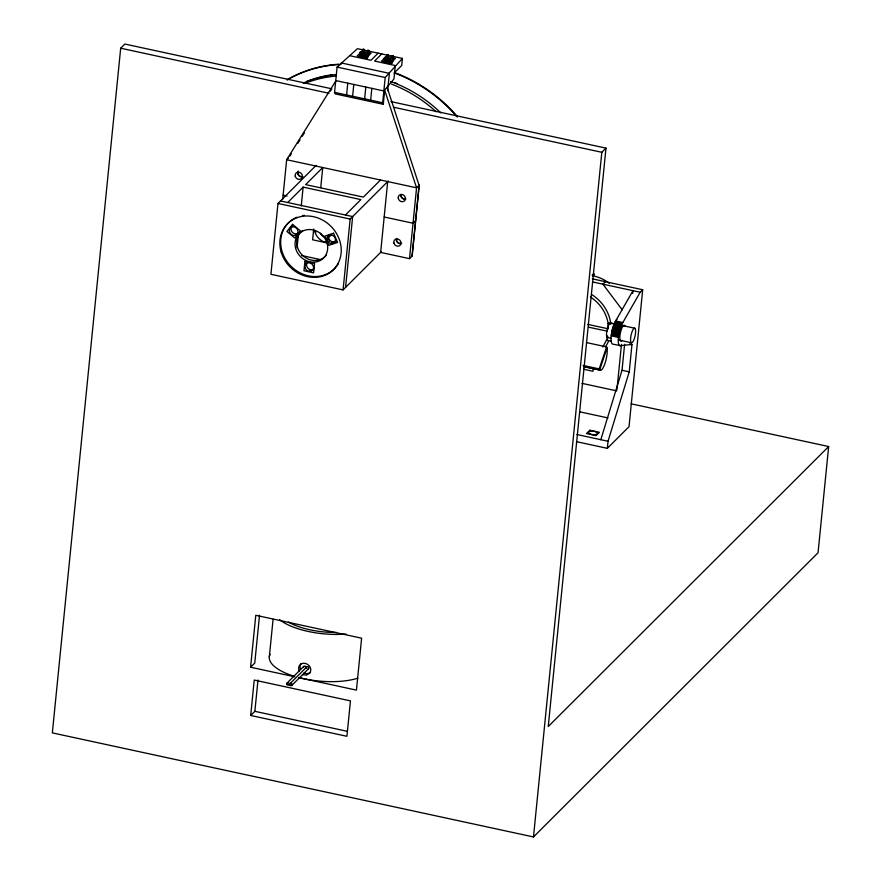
<?xml version="1.0" encoding="UTF-8"?>
<svg xmlns="http://www.w3.org/2000/svg" width="881" height="881" viewBox="0 0 881 881"><rect width="100%" height="100%" fill="white"/><g stroke="black" fill="none" stroke-linecap="round" stroke-linejoin="round"><path stroke-width="1.32" d="M330.397 91.139L331.851 88.816L124.86 44.05L120.686 48.213L52.342 732.882L533.479 836.95L818.053 552.772L828.658 446.535L631.093 403.806M316.114 165.386L277.978 203.467L270.919 274.288L343.083 289.904L381.22 251.823M282.724 199.216L286.666 159.725L335.859 80.887M294.805 676.784L250.589 667.225L255.776 615.29L361.617 638.185L356.442 690.12L298.824 677.654M259.532 615.224L254.763 663.063L250.589 667.225M297.095 247.671L298.439 234.214M301.258 205.945L303.141 187.113L360.88 199.602L345.44 215.019M250.689 715.482L254.224 680.066L350.451 700.88L346.916 736.296L250.689 715.482L254.862 711.319L257.99 679.989M306.037 265.071L306.302 262.373M269.3 657.061L273.077 619.288M313.702 229.016L312.623 239.808L327.06 242.936M320.739 187.708L322.754 167.522L305.641 184.614L363.379 197.102L380.493 180.01M387.706 181.574L380.636 252.406L409.5 258.651L416.57 187.818L384.689 90.126L383.279 104.299L335.165 93.893L334.571 92.362L337.093 67.099L357.433 48.675L402.419 58.41L401.714 65.491L394.027 73.068M346.596 94.961L347.775 83.155M352.609 96.26L353.788 84.455M359.591 57.078L360.186 52.232L361.144 52.442L360.67 57.166M359.712 56.957L360.186 52.232M360.549 57.287L361.144 52.442M361.992 51.142L357.234 55.899L366.375 57.871L371.132 53.124L361.992 51.142L361.595 55.162L368.126 56.571M363.148 49.27L362.201 57.661L363.148 49.27L364.106 49.479L363.159 57.871M364.404 58.124L364.998 53.267L365.956 53.477L365.483 58.201M365.362 58.322L365.956 53.477L364.998 53.267M343.083 289.904L350.153 219.072L388.279 181.001M367.124 57.518L367.961 50.316L368.919 50.525L368.335 56.428M367.256 57.397L367.961 50.316M368.203 56.549L368.919 50.525M345.583 287.404L352.653 216.572L280.488 200.967M364.635 98.87L365.813 87.065M370.648 100.17L371.826 88.364M384.975 62.419L385.449 57.694L384.479 57.485L383.885 62.331L385.889 60.415L386.285 56.395L395.426 58.377L390.668 63.124L381.528 61.152L386.285 56.395M384.843 62.54L385.449 57.694M387.442 54.534L386.495 62.914L387.442 54.534L388.411 54.732L387.585 63.003L386.616 62.793M383.279 104.299L382.673 102.769L385.195 77.506L402.419 58.41M387.453 63.124L388.411 54.732M388.697 63.377L389.292 58.531L390.25 58.741L389.787 63.454M388.818 63.245L389.292 58.531M387.64 90.732L389.369 73.343L341.255 62.936M391.307 63.961L392.254 55.569L393.223 55.778L392.629 61.681M392.386 62.98L393.223 55.778M387.2 87.626L419.081 185.318L412.011 256.151L409.5 258.651M412.176 255.986L419.246 185.153M533.479 836.95L601.811 152.292L605.985 148.118L390.955 101.612M605.985 148.118L548.246 726.539L828.658 446.535M593.232 368.699L592.979 371.264L583.629 369.249M576.449 441.656L607.328 448.341L608.033 441.26L629.232 371.848L631.974 344.471L629.563 343.953M616.964 389.534L621.468 344.427M600.82 439.696L622.019 370.295L624.618 344.284M632.701 293.417L632.976 290.686L614.74 322.567L612.328 329.362L611.183 335.815A12.786 3.469 -77.8 0 0 612.945 344.163L620.554 345.627L631.974 344.471M592.318 278.848L642.69 289.739L629.023 426.679L607.328 448.341M620.554 345.627L620.169 345.726A12.786 3.469 -77.8 0 1 618.407 337.379L619.894 329.648L621.953 324.12L640.19 292.239L642.69 289.739M607.527 335.892L606.756 339.603L602.835 346.993M606.58 346.916L607.097 348.402A12.786 3.469 -77.8 0 1 605.016 363.313A12.786 3.469 -77.8 0 1 599.796 370.218L599.212 368.908L606.58 346.916L586.416 342.555M583.486 366.54L599.62 370.031L607.02 347.951M289.893 156.058L291.347 153.746M297.855 143.306L300.025 139.826M302.194 136.357L304.363 132.877M297.271 235.315L299.683 232.254M364.106 49.479L363.027 49.402M360.692 57.364L362.3 55.767M378.125 53.157L370.978 60.282L350.297 55.811M381.737 53.939L374.59 61.064L395.283 65.546L393.939 79.004L383.852 90.963L335.749 80.556M384.479 57.485L385.316 57.816M288.34 158.051L286.666 159.725L416.57 187.818L419.081 185.318M392.254 55.569L393.091 55.899M390.25 58.741L389.171 58.653M287.702 202.531L303.141 187.113M415.546 220.735L413.035 223.234L384.171 216.99M592.142 275.312L593.816 273.65L594.433 274.476L592.77 276.149M605.401 281.678L602.901 284.178L622.195 309.793M607.295 339.328L606.458 340.165L611.381 341.222M287.008 683.105L303.703 666.432M288.979 684.735L306.588 667.06M291.864 685.363L308.548 668.69M332.963 242.848L335.474 242.022M588.629 327.181L607.383 331.223M367.829 50.437L368.798 50.646M387.321 54.655L388.279 54.864M360.065 52.353L361.023 52.563M385.889 60.415L391.109 61.549M363.457 56.021L368.115 57.023M386.594 61.02L391.241 62.033M362.41 57.155L367.421 58.234M386.715 62.408L391.715 63.487M362.322 57.54L363.28 57.75M337.093 67.099L385.195 77.506M334.571 92.362L382.673 102.769M120.686 48.213L328.998 93.276M393.499 107.229L601.811 152.292M283.131 195.13L287.074 195.989M277.978 203.467L350.153 219.072M592.428 281.909L640.19 292.239M622.856 322.534L615.643 320.97A12.786 3.469 -77.8 0 1 616.964 319.473M615.191 321.708L622.404 323.272M614.74 322.567L621.953 324.12M301.798 255.556L320.596 259.62M614.288 323.514L621.512 325.078M610.808 323.03L614.817 323.9M622.834 325.64L634.86 328.239A7.5 2.037 -77.8 0 1 633.769 340.132A7.5 2.037 -77.8 0 1 630.62 338.095A7.5 2.037 -77.8 0 1 634.86 328.239M613.859 324.549L621.072 326.113M613.44 325.662L620.653 327.225M613.044 326.851L620.257 328.415M612.669 328.084L619.894 329.648M612.328 329.362L619.552 330.915M587.847 324.406L608 328.756M612.02 330.661L619.244 332.214M611.755 331.961L618.969 333.525M611.524 333.271L618.737 334.835M611.326 334.56L618.55 336.124M309.242 269.894L311.643 270.412M611.183 335.815L618.407 337.379M607.251 337.533L611.26 338.403M619.277 340.132L631.303 342.731M622.019 370.295L629.232 371.848M583.079 365.417L599.212 368.908M583.508 366.496L599.642 369.987M581.978 383.356L616.821 390.9M579.83 411.845L607.956 417.924M576.89 434.52L608.033 441.26M254.862 711.319L347.081 731.263M612.405 323.701L608.859 322.92L608.022 323.745L610.39 324.274M302.458 674.604L306.379 675.132L309.594 673.227A6.365 5.826 30.4 0 0 310.178 667.324C308.504 663.514 302.69 661.576 299.749 665.078A6.332 5.352 56.1 0 0 299.166 670.981L299.353 671.333M327.941 237.925L329.439 241.383M608.342 328.723L607.934 322.38A35.802 31.76 45 0 0 590.325 296.952M302.293 176.718A3.832 3.403 45 0 1 297.954 171.685M400.932 243.519A3.832 3.403 45 0 1 396.604 238.487M405.767 198.941A3.832 3.403 45 0 1 400.943 194.382M303.174 83.122A127.855 113.451 45 0 1 335.606 74.599M390.646 81.526A127.855 113.451 45 0 1 440.808 112.9M304.914 83.365A127.855 113.451 45 0 1 336.465 76.019M391.483 84.113A127.855 113.451 45 0 1 436.15 111.755M306.918 81.371A127.855 113.451 45 0 1 312.722 79.257M313.9 78.872A127.855 113.451 45 0 1 316.279 78.145M317.468 77.803A127.855 113.451 45 0 1 319.88 77.154M321.091 76.845A127.855 113.451 45 0 1 323.525 76.284M324.748 76.019A127.855 113.451 45 0 1 328.448 75.314M329.681 75.105A127.855 113.451 45 0 1 332.181 74.731M394.732 82.594A127.855 113.451 45 0 1 397.221 83.596M287.074 79.962A138.086 122.525 45 0 1 341.002 64.412M395.217 73.299A138.086 122.525 45 0 1 457.074 116.953M287.415 79.62A138.086 122.525 45 0 1 338.634 64.225M395.547 72.969A138.086 122.525 45 0 1 457.415 116.622M303.493 667.302A1.277 1.134 45 0 1 305.112 666.179A1.277 1.134 45 0 1 305.454 668.272M306.467 668.238A1.277 1.134 45 0 1 307.172 666.697A1.277 1.134 45 0 1 308.735 667.721A1.277 1.134 45 0 1 307.766 669.086M336.487 632.459A46.032 17.168 5.7 0 1 288.373 622.052M357.84 678.139A51.142 19.074 5.7 0 1 298.736 677.533M294.166 676.234A51.142 19.074 5.7 0 1 270.115 654.242M345.969 634.034A51.142 19.074 5.7 0 1 279.673 619.695M310.002 672.621A6.398 5.715 42.4 0 1 303.989 672.941M300.575 669.439A6.398 5.715 42.4 0 1 301.17 663.536M329.968 234.445A5.11 4.537 45 0 1 328.073 235.844M330.97 235.238A6.398 5.671 45 0 1 328.602 236.989M323.977 236.692A6.398 5.671 45 0 1 320.53 233.223M336.322 240.634A14.063 12.477 45 0 1 331.245 242.738M326.664 242.649A14.063 12.477 45 0 1 314.583 230.514M331.586 234.61A6.398 5.671 45 0 1 330.265 235.315M334.978 241.603A14.581 12.929 45 0 1 333.756 242.033M327.137 242.22A14.581 12.929 45 0 1 325.794 241.868M315.75 232.496A14.581 12.929 45 0 1 315.288 231.174M401.648 243.453A3.832 3.403 45 0 1 396.428 238.652M405.601 199.106A3.832 3.403 45 0 1 400.778 194.547M303.009 176.652A3.832 3.403 45 0 1 298.174 171.035M335.892 241.064A4.603 4.086 45 0 1 329.307 234.676M298.395 232.958A4.603 4.086 45 0 1 292.239 232.155A4.603 4.086 45 0 1 292.305 226.054M338.447 263.43A32.476 28.82 45 0 1 289.673 264.84A32.476 28.82 45 0 1 296.886 217.244M302.436 215.625A32.476 28.82 45 0 1 304.385 215.338M326.3 255.193A17.257 15.318 45 0 1 301.886 254.686A17.257 15.318 45 0 1 302.679 230.437M313.955 268.881A4.603 4.086 45 0 1 307.81 268.088A4.603 4.086 45 0 1 307.876 261.987M608.397 337.148A7.5 2.037 -77.8 0 1 606.998 330.056A7.5 2.037 -77.8 0 1 611.216 323.58M592.869 275.83A35.802 31.76 45 0 1 609.443 283.429M622.173 340.352A8.182 2.225 -77.8 0 1 620.4 332.787A8.182 2.225 -77.8 0 1 625.158 326.499M591.636 294.529A37.586 33.357 45 0 1 610.566 322.171M608.518 341.222A37.586 33.357 45 0 1 605.489 346.685M304.903 261.338L303.967 270.775L313.592 272.857L314.528 263.419L304.903 261.338M292.558 224.336L286.931 231.483L294.794 238.002L300.421 230.866L292.558 224.336M589.818 430.225L586.482 433.551L596.107 435.632L599.443 432.307L589.818 430.225M333.58 233.212L324.781 236.13L328.778 245.347L337.577 242.429L333.58 233.212M286.799 683.975A1.277 1.134 45 0 0 288.759 684.933A1.277 1.134 45 0 0 288.417 682.841A1.277 1.134 45 0 0 286.799 683.975M289.684 684.592A1.277 1.134 45 0 0 291.644 685.561A1.277 1.134 45 0 0 291.303 683.469A1.277 1.134 45 0 0 289.684 684.592M393.884 243.013A3.832 3.403 45 0 0 399.908 245.491A3.832 3.403 45 0 0 398.432 239.247A3.832 3.403 45 0 0 393.884 243.013M398.234 197.983A3.832 3.403 45 0 0 403.939 201.275A3.832 3.403 45 0 0 403.366 194.998A3.832 3.403 45 0 0 398.234 197.983M295.245 176.211A3.832 3.403 45 0 0 301.269 178.689A3.832 3.403 45 0 0 299.793 172.456A3.832 3.403 45 0 0 295.245 176.211M326.961 239.852A4.603 4.086 45 0 0 334.218 242.727A4.603 4.086 45 0 0 332.346 235.26A4.603 4.086 45 0 0 326.961 239.852M289.464 231.747A4.603 4.086 45 0 0 296.721 234.621A4.603 4.086 45 0 0 294.849 227.144A4.603 4.086 45 0 0 289.464 231.747M295.564 248.001A17.257 15.318 45 0 0 322.787 258.783A17.257 15.318 45 0 0 315.75 230.767A17.257 15.318 45 0 0 295.564 248.001M281.16 252.054A32.476 28.82 45 0 0 332.952 270.181A32.476 28.82 45 0 0 317.49 217.816A32.476 28.82 45 0 0 281.16 252.054M305.035 267.67A4.603 4.086 45 0 0 312.292 270.544A4.603 4.086 45 0 0 310.42 263.078A4.603 4.086 45 0 0 305.035 267.67M590.072 434.014A4.603 1.718 5.7 0 0 597.483 433.595A4.603 1.718 5.7 0 0 591.327 431.183A4.603 1.718 5.7 0 0 590.072 434.014"/></g></svg>
